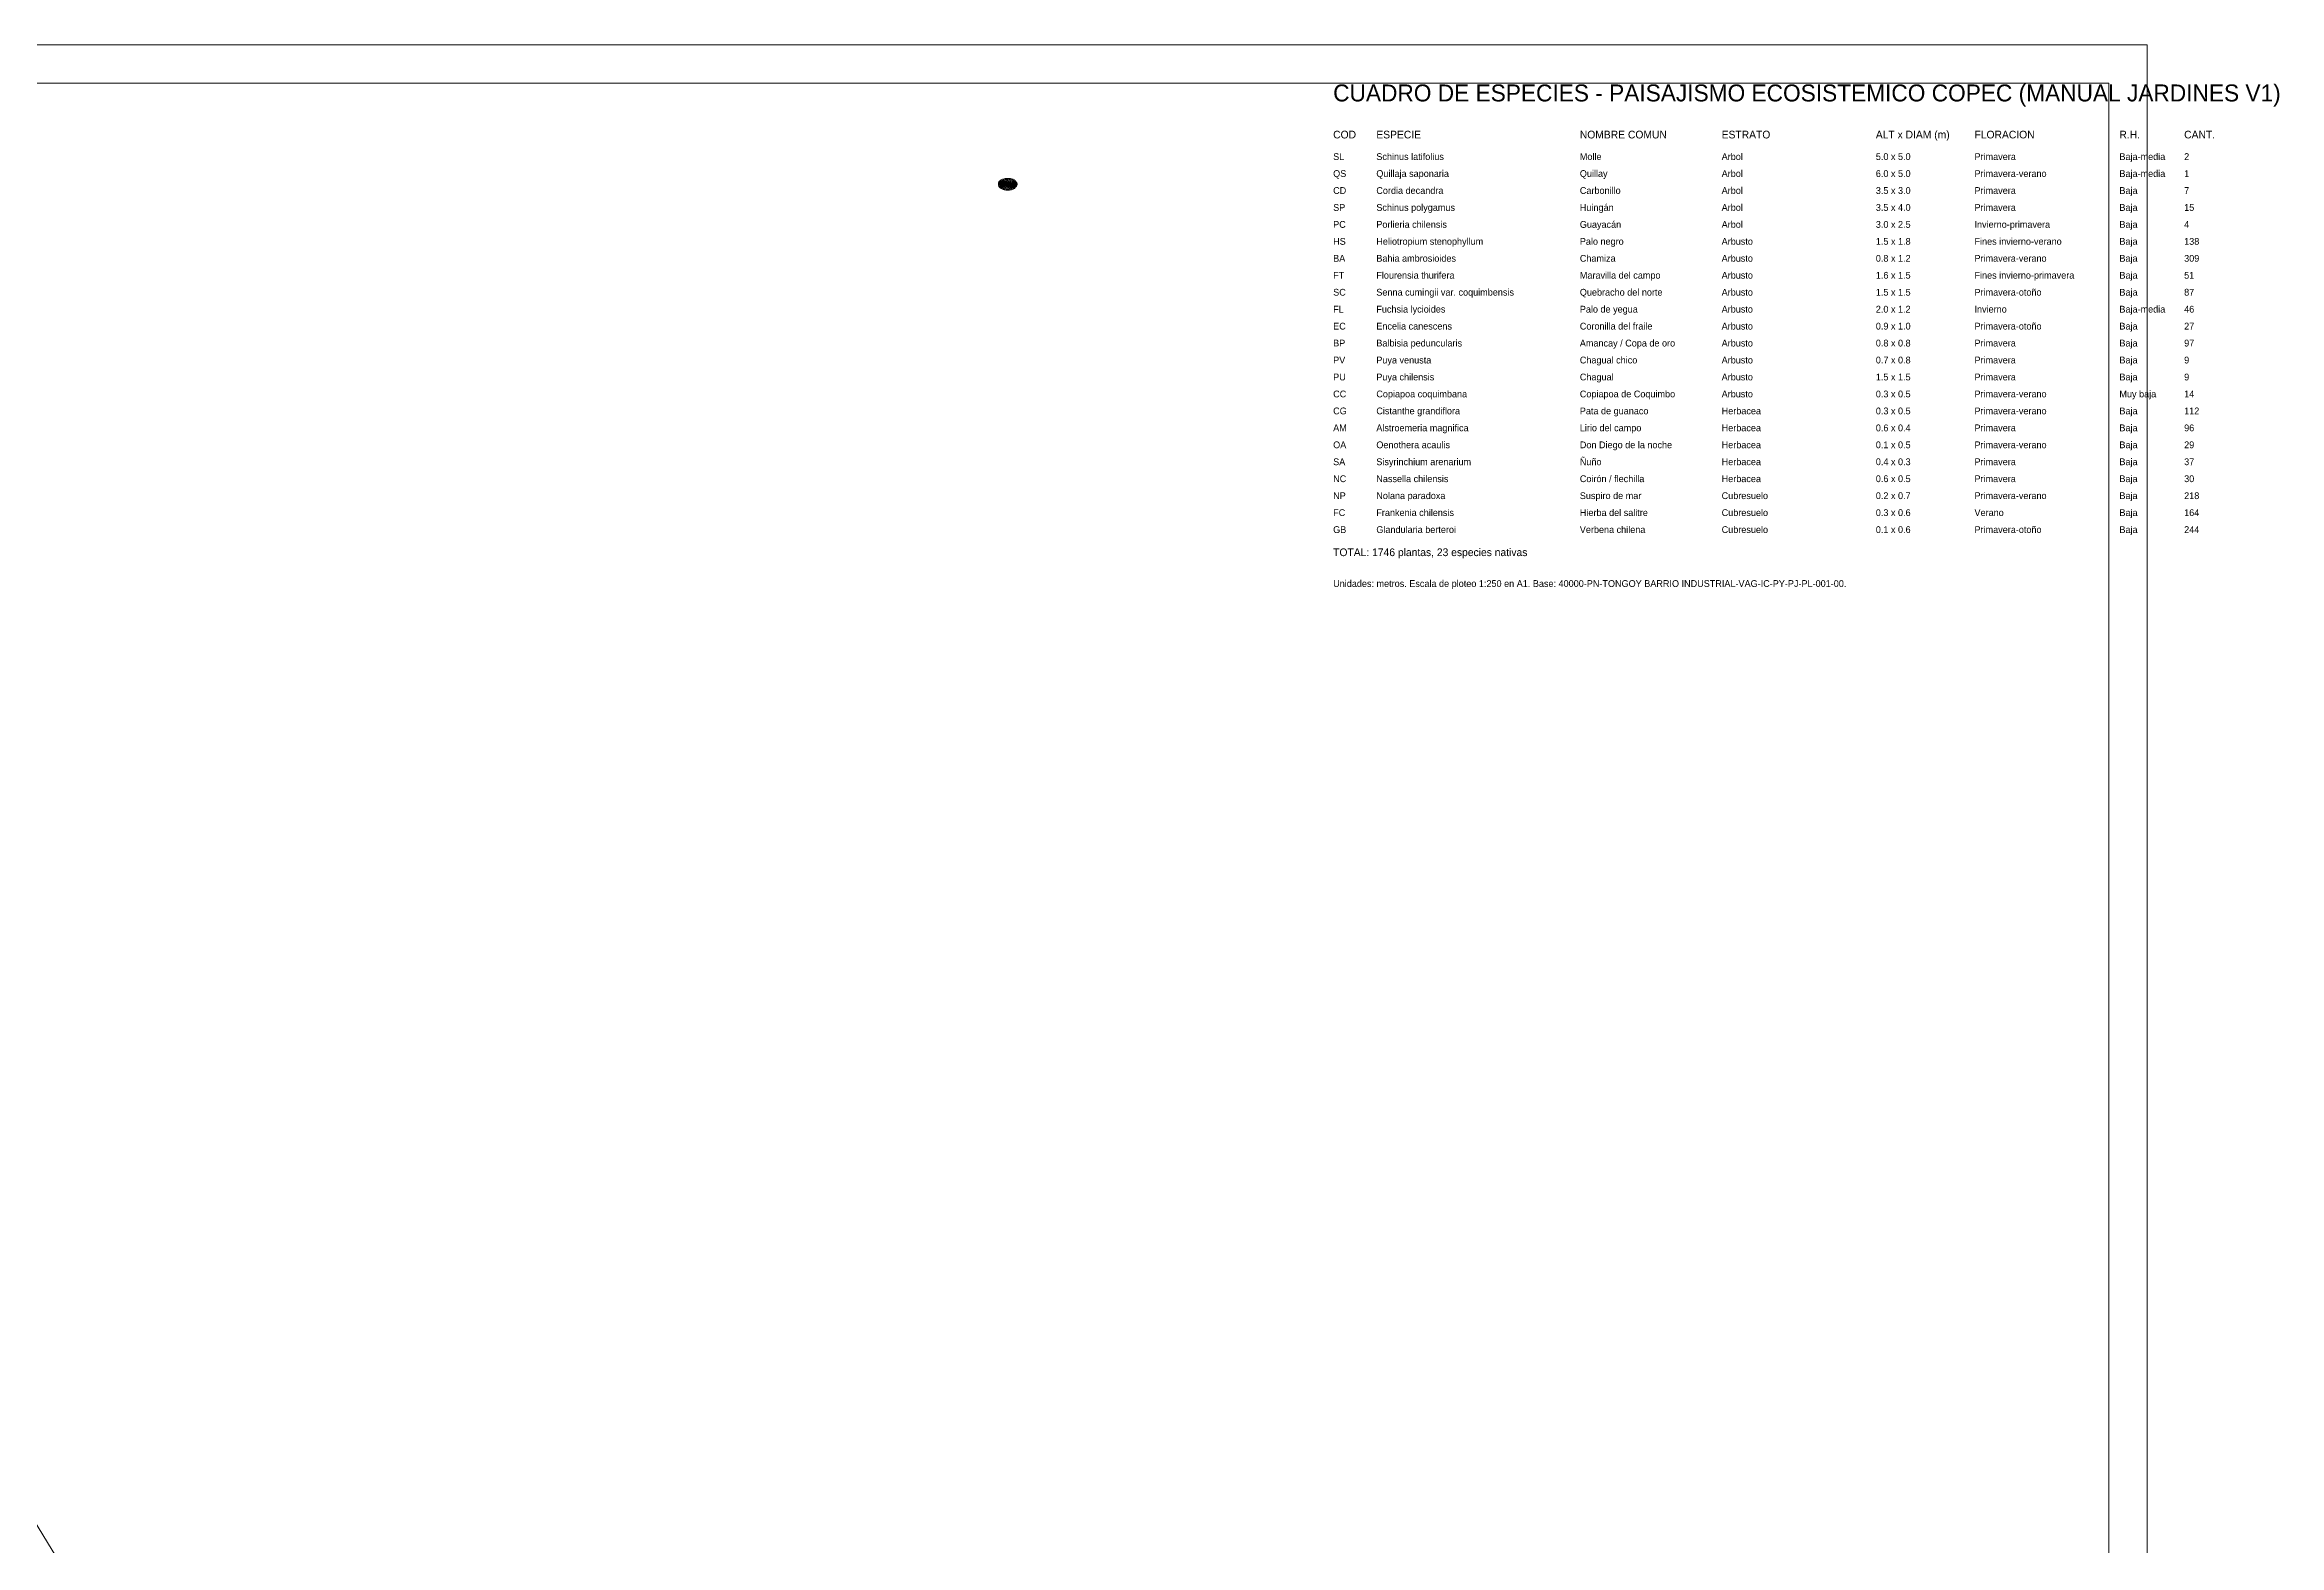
# Model space of a CAD drawing. Header units: metres. Extents: x 1 to 213, y 1 to 147.
# Drawn here: x 140.4 to 212.9, y 98.2 to 146.8 of the extents above; entities that cross this region are included whole.
import ezdxf

# ---------------------------------------------------------------- set-up
doc = ezdxf.new("R2010")
doc.units = ezdxf.units.M
doc.layers.add('00-BASE-ARQUITECTURA', color=8, linetype='Continuous', lineweight=0, plot=False)
doc.layers.add('PJ-TEXTO', color=7, linetype='Continuous', lineweight=0, plot=False)

msp = doc.modelspace()

# ---------------------------------------------------------------- linework, layer by layer
at = {"layer": '00-BASE-ARQUITECTURA'}
for points in [[(1.266, 146.833), (1.266, 1.238), (208.615, 1.238), (208.615, 146.833)], [(207.366, 145.584), (2.515, 145.584), (2.515, 2.487), (207.366, 2.487)], [(207.366, 145.584), (207.366, 2.487), (2.515, 2.487), (2.515, 145.584)]]:
    msp.add_lwpolyline(points, close=True, dxfattribs=at)
for points in [[(171.351, 142.303), (171.351, 142.282), (171.351, 142.261), (171.362, 142.24), (171.372, 142.229), (171.393, 142.208), (171.404, 142.198), (171.425, 142.176), (171.446, 142.166), (171.468, 142.155), (171.489, 142.145), (171.51, 142.134), (171.542, 142.124), (171.573, 142.124), (171.595, 142.113), (171.626, 142.113), (171.658, 142.113), (171.69, 142.113), (171.711, 142.113), (171.743, 142.124), (171.774, 142.124), (171.796, 142.134), (171.827, 142.145), (171.849, 142.155), (171.87, 142.166), (171.891, 142.176), (171.901, 142.198), (171.923, 142.208), (171.933, 142.229), (171.944, 142.24), (171.954, 142.261), (171.965, 142.282), (171.965, 142.303), (171.965, 142.325), (171.954, 142.346), (171.944, 142.367), (171.933, 142.388), (171.923, 142.409), (171.901, 142.42), (171.891, 142.43), (171.87, 142.452), (171.849, 142.462), (171.827, 142.473), (171.796, 142.473), (171.774, 142.483), (171.743, 142.494), (171.711, 142.494), (171.69, 142.494), (171.658, 142.494), (171.626, 142.494), (171.595, 142.494), (171.573, 142.494), (171.542, 142.483), (171.51, 142.473), (171.489, 142.473), (171.468, 142.462), (171.446, 142.452), (171.425, 142.43), (171.404, 142.42), (171.393, 142.409), (171.372, 142.388), (171.362, 142.367), (171.351, 142.346), (171.351, 142.325), (171.351, 142.303)], [(171.933, 142.303), (171.933, 142.282), (171.923, 142.261), (171.912, 142.24), (171.891, 142.219), (171.88, 142.208), (171.859, 142.198), (171.838, 142.187), (171.817, 142.176), (171.774, 142.155), (171.743, 142.155), (171.7, 142.145), (171.658, 142.145), (171.616, 142.145), (171.573, 142.155), (171.531, 142.155), (171.499, 142.176), (171.478, 142.187), (171.457, 142.198), (171.436, 142.208), (171.415, 142.219), (171.404, 142.24), (171.393, 142.261), (171.383, 142.282), (171.383, 142.303), (171.383, 142.335), (171.393, 142.356), (171.404, 142.378), (171.415, 142.388), (171.436, 142.409), (171.457, 142.42), (171.478, 142.43), (171.499, 142.441), (171.531, 142.452), (171.573, 142.462), (171.616, 142.462), (171.658, 142.473), (171.7, 142.462), (171.743, 142.462), (171.774, 142.452), (171.817, 142.441), (171.838, 142.43), (171.859, 142.42), (171.88, 142.409), (171.891, 142.388), (171.912, 142.378), (171.923, 142.356), (171.933, 142.335), (171.933, 142.303)], [(171.933, 142.303), (171.933, 142.282), (171.923, 142.261), (171.912, 142.24), (171.891, 142.219), (171.88, 142.208), (171.859, 142.198), (171.838, 142.187), (171.817, 142.176), (171.774, 142.155), (171.743, 142.155), (171.7, 142.145), (171.658, 142.145), (171.616, 142.145), (171.573, 142.155), (171.531, 142.155), (171.499, 142.176), (171.478, 142.187), (171.457, 142.198), (171.436, 142.208), (171.415, 142.219), (171.404, 142.24), (171.393, 142.261), (171.383, 142.282), (171.383, 142.303), (171.383, 142.335), (171.393, 142.356), (171.404, 142.378), (171.415, 142.388), (171.436, 142.409), (171.457, 142.42), (171.478, 142.43), (171.499, 142.441), (171.531, 142.452), (171.573, 142.462), (171.616, 142.462), (171.658, 142.473), (171.7, 142.462), (171.743, 142.462), (171.774, 142.452), (171.817, 142.441), (171.838, 142.43), (171.859, 142.42), (171.88, 142.409), (171.891, 142.388), (171.912, 142.378), (171.923, 142.356), (171.933, 142.335), (171.933, 142.303)], [(171.383, 142.303), (171.383, 142.293), (171.383, 142.272), (171.393, 142.261), (171.404, 142.24), (171.415, 142.229), (171.425, 142.219), (171.446, 142.198), (171.457, 142.187), (171.478, 142.176), (171.499, 142.176), (171.52, 142.166), (171.552, 142.155), (171.573, 142.155), (171.605, 142.145), (171.626, 142.145), (171.658, 142.145), (171.69, 142.145), (171.711, 142.145), (171.743, 142.155), (171.764, 142.155), (171.785, 142.166), (171.817, 142.176), (171.838, 142.176), (171.849, 142.187), (171.87, 142.198), (171.891, 142.219), (171.901, 142.229), (171.912, 142.24), (171.923, 142.261), (171.933, 142.272), (171.933, 142.293), (171.933, 142.303), (171.933, 142.325), (171.933, 142.335), (171.923, 142.356), (171.912, 142.367), (171.901, 142.388), (171.891, 142.399), (171.87, 142.409), (171.849, 142.42), (171.838, 142.43), (171.817, 142.441), (171.785, 142.452), (171.764, 142.452), (171.743, 142.462), (171.711, 142.462), (171.69, 142.473), (171.658, 142.473), (171.626, 142.473), (171.605, 142.462), (171.573, 142.462), (171.552, 142.452), (171.52, 142.452), (171.499, 142.441), (171.478, 142.43), (171.457, 142.42), (171.446, 142.409), (171.425, 142.399), (171.415, 142.388), (171.404, 142.367), (171.393, 142.356), (171.383, 142.335), (171.383, 142.325), (171.383, 142.303)], [(171.393, 142.261), (171.415, 142.388), (171.383, 142.282), (171.393, 142.261)], [(171.404, 142.24), (171.436, 142.409), (171.393, 142.261), (171.404, 142.24)], [(171.436, 142.409), (171.393, 142.261), (171.415, 142.388), (171.436, 142.409)], [(171.415, 142.219), (171.457, 142.42), (171.404, 142.24), (171.415, 142.219)], [(171.457, 142.42), (171.404, 142.24), (171.436, 142.409), (171.457, 142.42)], [(171.436, 142.208), (171.478, 142.43), (171.415, 142.219), (171.436, 142.208)], [(171.478, 142.43), (171.415, 142.219), (171.457, 142.42), (171.478, 142.43)], [(171.457, 142.198), (171.499, 142.441), (171.436, 142.208), (171.457, 142.198)], [(171.499, 142.441), (171.436, 142.208), (171.478, 142.43), (171.499, 142.441)], [(171.478, 142.187), (171.531, 142.452), (171.457, 142.198), (171.478, 142.187)], [(171.531, 142.452), (171.457, 142.198), (171.499, 142.441), (171.531, 142.452)], [(171.499, 142.176), (171.573, 142.462), (171.478, 142.187), (171.499, 142.176)], [(171.573, 142.462), (171.478, 142.187), (171.531, 142.452), (171.573, 142.462)], [(171.531, 142.155), (171.616, 142.462), (171.499, 142.176), (171.531, 142.155)], [(171.616, 142.462), (171.499, 142.176), (171.573, 142.462), (171.616, 142.462)], [(171.573, 142.155), (171.658, 142.473), (171.531, 142.155), (171.573, 142.155)], [(171.658, 142.473), (171.531, 142.155), (171.616, 142.462), (171.658, 142.473)], [(171.7, 142.462), (171.573, 142.155), (171.658, 142.473), (171.7, 142.462)], [(171.616, 142.145), (171.7, 142.462), (171.573, 142.155), (171.616, 142.145)], [(171.658, 142.145), (171.743, 142.462), (171.616, 142.145), (171.658, 142.145)], [(171.743, 142.462), (171.616, 142.145), (171.7, 142.462), (171.743, 142.462)], [(171.774, 142.452), (171.658, 142.145), (171.743, 142.462), (171.774, 142.452)], [(171.7, 142.145), (171.774, 142.452), (171.658, 142.145), (171.7, 142.145)], [(171.817, 142.441), (171.7, 142.145), (171.774, 142.452), (171.817, 142.441)], [(171.743, 142.155), (171.817, 142.441), (171.7, 142.145), (171.743, 142.155)], [(171.838, 142.43), (171.743, 142.155), (171.817, 142.441), (171.838, 142.43)], [(171.774, 142.155), (171.838, 142.43), (171.743, 142.155), (171.774, 142.155)], [(171.859, 142.42), (171.774, 142.155), (171.838, 142.43), (171.859, 142.42)], [(171.817, 142.176), (171.859, 142.42), (171.774, 142.155), (171.817, 142.176)], [(171.88, 142.409), (171.817, 142.176), (171.859, 142.42), (171.88, 142.409)], [(171.838, 142.187), (171.88, 142.409), (171.817, 142.176), (171.838, 142.187)], [(171.891, 142.388), (171.838, 142.187), (171.88, 142.409), (171.891, 142.388)], [(171.859, 142.198), (171.891, 142.388), (171.838, 142.187), (171.859, 142.198)], [(171.912, 142.378), (171.859, 142.198), (171.891, 142.388), (171.912, 142.378)], [(171.88, 142.208), (171.912, 142.378), (171.859, 142.198), (171.88, 142.208)], [(171.923, 142.356), (171.88, 142.208), (171.912, 142.378), (171.923, 142.356)], [(171.891, 142.219), (171.923, 142.356), (171.88, 142.208), (171.891, 142.219)], [(171.933, 142.335), (171.891, 142.219), (171.923, 142.356), (171.933, 142.335)], [(139.823, 99.377), (141.051, 97.356), (144.607, 91.387), (147.93, 85.831), (152.661, 77.989), (156.556, 71.564), (160.979, 64.156), (164.694, 57.88), (169.446, 50.334), (173.362, 43.582), (177.923, 43.593)]]:
    msp.add_lwpolyline(points, dxfattribs=at)

# ---------------------------------------------------------------- texts
at = {"layer": 'PJ-TEXTO'}
for s, height, p in [('CUADRO DE ESPECIES - PAISAJISMO ECOSISTEMICO COPEC (MANUAL JARDINES V1)', 0.55, (182.21, 144.992)), ('COD', 0.25, (182.21, 143.792)), ('ESPECIE', 0.25, (183.61, 143.792)), ('NOMBRE COMUN', 0.25, (190.21, 143.792)), ('ESTRATO', 0.25, (194.81, 143.792)), ('ALT x DIAM (m)', 0.25, (199.81, 143.792)), ('FLORACION', 0.25, (203.01, 143.792)), ('R.H.', 0.25, (207.71, 143.792)), ('CANT.', 0.25, (209.81, 143.792)), ('SL', 0.22, (182.21, 143.092)), ('Schinus latifolius', 0.22, (183.61, 143.092)), ('Molle', 0.22, (190.21, 143.092)), ('Arbol', 0.22, (194.81, 143.092)), ('5.0 x 5.0', 0.22, (199.81, 143.092)), ('Primavera', 0.22, (203.01, 143.092)), ('Baja-media', 0.22, (207.71, 143.092)), ('2', 0.22, (209.81, 143.092)), ('QS', 0.22, (182.21, 142.542)), ('CD', 0.22, (182.21, 141.992)), ('Quillaja saponaria', 0.22, (183.61, 142.542)), ('Cordia decandra', 0.22, (183.61, 141.992)), ('Quillay', 0.22, (190.21, 142.542)), ('Carbonillo', 0.22, (190.21, 141.992)), ('Arbol', 0.22, (194.81, 142.542)), ('Arbol', 0.22, (194.81, 141.992)), ('3.5 x 3.0', 0.22, (199.81, 141.992)), ('6.0 x 5.0', 0.22, (199.81, 142.542)), ('Primavera-verano', 0.22, (203.01, 142.542)), ('Primavera', 0.22, (203.01, 141.992)), ('Baja-media', 0.22, (207.71, 142.542)), ('Baja', 0.22, (207.71, 141.992)), ('7', 0.22, (209.81, 141.992)), ('1', 0.22, (209.81, 142.542)), ('SP', 0.22, (182.21, 141.442)), ('Schinus polygamus', 0.22, (183.61, 141.442)), ('Huingán', 0.22, (190.21, 141.442)), ('Arbol', 0.22, (194.81, 141.442)), ('3.5 x 4.0', 0.22, (199.81, 141.442)), ('Primavera', 0.22, (203.01, 141.442)), ('Baja', 0.22, (207.71, 141.442)), ('15', 0.22, (209.81, 141.442)), ('PC', 0.22, (182.21, 140.892)), ('Porlieria chilensis', 0.22, (183.61, 140.892)), ('Guayacán', 0.22, (190.21, 140.892)), ('Arbol', 0.22, (194.81, 140.892)), ('3.0 x 2.5', 0.22, (199.81, 140.892)), ('Invierno-primavera', 0.22, (203.01, 140.892)), ('Baja', 0.22, (207.71, 140.892)), ('4', 0.22, (209.81, 140.892)), ('HS', 0.22, (182.21, 140.342)), ('BA', 0.22, (182.21, 139.792)), ('Heliotropium stenophyllum', 0.22, (183.61, 140.342)), ('Bahia ambrosioides', 0.22, (183.61, 139.792)), ('Chamiza', 0.22, (190.21, 139.792)), ('Palo negro', 0.22, (190.21, 140.342)), ('Arbusto', 0.22, (194.81, 140.342)), ('Arbusto', 0.22, (194.81, 139.792)), ('0.8 x 1.2', 0.22, (199.81, 139.792)), ('1.5 x 1.8', 0.22, (199.81, 140.342)), ('Fines invierno-verano', 0.22, (203.01, 140.342)), ('Primavera-verano', 0.22, (203.01, 139.792)), ('Baja', 0.22, (207.71, 140.342)), ('Baja', 0.22, (207.71, 139.792)), ('309', 0.22, (209.81, 139.792)), ('138', 0.22, (209.81, 140.342)), ('FT', 0.22, (182.21, 139.242)), ('Flourensia thurifera', 0.22, (183.61, 139.242)), ('Maravilla del campo', 0.22, (190.21, 139.242)), ('Arbusto', 0.22, (194.81, 139.242)), ('1.6 x 1.5', 0.22, (199.81, 139.242)), ('Fines invierno-primavera', 0.22, (203.01, 139.242)), ('Baja', 0.22, (207.71, 139.242)), ('51', 0.22, (209.81, 139.242)), ('SC', 0.22, (182.21, 138.692)), ('Senna cumingii var. coquimbensis', 0.22, (183.61, 138.692)), ('Quebracho del norte', 0.22, (190.21, 138.692)), ('Arbusto', 0.22, (194.81, 138.692)), ('1.5 x 1.5', 0.22, (199.81, 138.692)), ('Primavera-otoño', 0.22, (203.01, 138.692)), ('Baja', 0.22, (207.71, 138.692)), ('87', 0.22, (209.81, 138.692)), ('FL', 0.22, (182.21, 138.142)), ('EC', 0.22, (182.21, 137.592)), ('Fuchsia lycioides', 0.22, (183.61, 138.142)), ('Encelia canescens', 0.22, (183.61, 137.592)), ('Coronilla del fraile', 0.22, (190.21, 137.592)), ('Palo de yegua', 0.22, (190.21, 138.142)), ('Arbusto', 0.22, (194.81, 138.142)), ('Arbusto', 0.22, (194.81, 137.592)), ('0.9 x 1.0', 0.22, (199.81, 137.592)), ('2.0 x 1.2', 0.22, (199.81, 138.142)), ('Primavera-otoño', 0.22, (203.01, 137.592)), ('Invierno', 0.22, (203.01, 138.142)), ('Baja-media', 0.22, (207.71, 138.142)), ('Baja', 0.22, (207.71, 137.592)), ('46', 0.22, (209.81, 138.142)), ('27', 0.22, (209.81, 137.592)), ('BP', 0.22, (182.21, 137.042)), ('Balbisia peduncularis', 0.22, (183.61, 137.042)), ('Amancay / Copa de oro', 0.22, (190.21, 137.042)), ('Arbusto', 0.22, (194.81, 137.042)), ('0.8 x 0.8', 0.22, (199.81, 137.042)), ('Primavera', 0.22, (203.01, 137.042)), ('Baja', 0.22, (207.71, 137.042)), ('97', 0.22, (209.81, 137.042)), ('PV', 0.22, (182.21, 136.492)), ('Puya venusta', 0.22, (183.61, 136.492)), ('Chagual chico', 0.22, (190.21, 136.492)), ('Arbusto', 0.22, (194.81, 136.492)), ('0.7 x 0.8', 0.22, (199.81, 136.492)), ('Primavera', 0.22, (203.01, 136.492)), ('Baja', 0.22, (207.71, 136.492)), ('9', 0.22, (209.81, 136.492)), ('CC', 0.22, (182.21, 135.392)), ('PU', 0.22, (182.21, 135.942)), ('Copiapoa coquimbana', 0.22, (183.61, 135.392)), ('Puya chilensis', 0.22, (183.61, 135.942)), ('Chagual', 0.22, (190.21, 135.942)), ('Copiapoa de Coquimbo', 0.22, (190.21, 135.392)), ('Arbusto', 0.22, (194.81, 135.942)), ('Arbusto', 0.22, (194.81, 135.392)), ('0.3 x 0.5', 0.22, (199.81, 135.392)), ('1.5 x 1.5', 0.22, (199.81, 135.942)), ('Primavera', 0.22, (203.01, 135.942)), ('Primavera-verano', 0.22, (203.01, 135.392)), ('Baja', 0.22, (207.71, 135.942)), ('Muy baja', 0.22, (207.71, 135.392)), ('9', 0.22, (209.81, 135.942)), ('14', 0.22, (209.81, 135.392)), ('CG', 0.22, (182.21, 134.842)), ('Cistanthe grandiflora', 0.22, (183.61, 134.842)), ('Pata de guanaco', 0.22, (190.21, 134.842)), ('Herbacea', 0.22, (194.81, 134.842)), ('0.3 x 0.5', 0.22, (199.81, 134.842)), ('Primavera-verano', 0.22, (203.01, 134.842)), ('Baja', 0.22, (207.71, 134.842)), ('112', 0.22, (209.81, 134.842)), ('AM', 0.22, (182.21, 134.292)), ('Alstroemeria magnifica', 0.22, (183.61, 134.292)), ('Lirio del campo', 0.22, (190.21, 134.292)), ('Herbacea', 0.22, (194.81, 134.292)), ('0.6 x 0.4', 0.22, (199.81, 134.292)), ('Primavera', 0.22, (203.01, 134.292)), ('Baja', 0.22, (207.71, 134.292)), ('96', 0.22, (209.81, 134.292)), ('SA', 0.22, (182.21, 133.192)), ('OA', 0.22, (182.21, 133.742)), ('Sisyrinchium arenarium', 0.22, (183.61, 133.192)), ('Oenothera acaulis', 0.22, (183.61, 133.742)), ('Don Diego de la noche', 0.22, (190.21, 133.742)), ('Ñuño', 0.22, (190.21, 133.192)), ('Herbacea', 0.22, (194.81, 133.742)), ('Herbacea', 0.22, (194.81, 133.192)), ('0.1 x 0.5', 0.22, (199.81, 133.742)), ('0.4 x 0.3', 0.22, (199.81, 133.192)), ('Primavera-verano', 0.22, (203.01, 133.742)), ('Primavera', 0.22, (203.01, 133.192)), ('Baja', 0.22, (207.71, 133.742)), ('Baja', 0.22, (207.71, 133.192)), ('37', 0.22, (209.81, 133.192)), ('29', 0.22, (209.81, 133.742)), ('NC', 0.22, (182.21, 132.642)), ('Nassella chilensis', 0.22, (183.61, 132.642)), ('Coirón / flechilla', 0.22, (190.21, 132.642)), ('Herbacea', 0.22, (194.81, 132.642)), ('0.6 x 0.5', 0.22, (199.81, 132.642)), ('Primavera', 0.22, (203.01, 132.642)), ('Baja', 0.22, (207.71, 132.642)), ('30', 0.22, (209.81, 132.642)), ('NP', 0.22, (182.21, 132.092)), ('Nolana paradoxa', 0.22, (183.61, 132.092)), ('Suspiro de mar', 0.22, (190.21, 132.092)), ('Cubresuelo', 0.22, (194.81, 132.092)), ('0.2 x 0.7', 0.22, (199.81, 132.092)), ('Primavera-verano', 0.22, (203.01, 132.092)), ('Baja', 0.22, (207.71, 132.092)), ('218', 0.22, (209.81, 132.092)), ('GB', 0.22, (182.21, 130.992)), ('FC', 0.22, (182.21, 131.542)), ('Glandularia berteroi', 0.22, (183.61, 130.992)), ('Frankenia chilensis', 0.22, (183.61, 131.542)), ('Verbena chilena', 0.22, (190.21, 130.992)), ('Hierba del salitre', 0.22, (190.21, 131.542)), ('Cubresuelo', 0.22, (194.81, 131.542)), ('Cubresuelo', 0.22, (194.81, 130.992)), ('0.3 x 0.6', 0.22, (199.81, 131.542)), ('0.1 x 0.6', 0.22, (199.81, 130.992)), ('Verano', 0.22, (203.01, 131.542)), ('Primavera-otoño', 0.22, (203.01, 130.992)), ('Baja', 0.22, (207.71, 131.542)), ('Baja', 0.22, (207.71, 130.992)), ('244', 0.22, (209.81, 130.992)), ('164', 0.22, (209.81, 131.542)), ('TOTAL: 1746 plantas, 23 especies nativas', 0.25, (182.21, 130.242)), ('Unidades: metros. Escala de ploteo 1:250 en A1. Base: 40000-PN-TONGOY BARRIO INDUSTRIAL-VAG-IC-PY-PJ-PL-001-00.', 0.22, (182.21, 129.242))]:
    msp.add_text(s, height=height, dxfattribs=at).set_placement(p)

doc.saveas('drawing.dxf')
